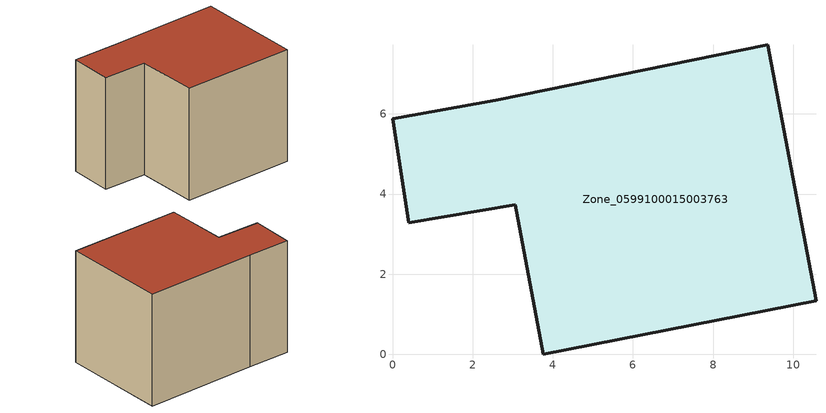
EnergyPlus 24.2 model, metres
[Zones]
Zone_0599100015003763
 floor ground (C_G): 0,5.88 2.57,6.35 9.36,7.73 10.57,1.33 3.76,0 3.06,3.73 0.41,3.29 z1.01
 wall outside (C_F): 2.57,6.35 0,5.88 0.41,3.29 3.06,3.73 3.76,0 10.57,1.33 9.36,7.73 2.57,6.35 z1.01:7.86
 roof outside (C_R): 10.57,1.33 9.36,7.73 2.57,6.35 0,5.88 0.41,3.29 3.06,3.73 3.76,0 z7.86
[BUILDING]
Pand.0599100015003763: North Axis=0; Terrain=City; Loads Convergence Tolerance Value=0.04; Temperature Convergence Tolerance Value=0.4; Solar Distribution=FullExterior; Maximum Number of Warmup Days=25; Minimum Number of Warmup Days=1
[Site:Location]
Rotterdam.The.Hague.AP_ZH_NLD Design_Conditions: Latitude=51.96; Longitude=4.45; Time Zone=1; Elevation=-4.5
[SITE:GROUNDTEMPERATURE:BUILDINGSURFACE]
18, 18, 18, 18, 18, 18, 18, 18, 18, 18, 18, 18
[MATERIAL] Thermal Absorptance=0.9; Solar Absorptance=0.7; Visible Absorptance=0.7
Name | Roughness | Thickness | Conductivity | Density | Specific Heat
G.TI.1946-1964 | MediumSmooth | 0.15 | 1 | 540 | 1210
F.TI.1946-1964 | Rough | 0.3 | 0.857143 | 1920 | 840
R.TI.1946-1964 | MediumRough | 0.2 | 0.277778 | 1500 | 1000
[CONSTRUCTION]
C_G: G.TI.1946-1964
C_F: F.TI.1946-1964
C_R: R.TI.1946-1964
[ZONE]
Zone_0599100015003763: Type=1; Multiplier=1; Ceiling Height=Autocalculate; Volume=Autocalculate; Floor Area=autocalculate; Part of Total Floor Area=Yes
[ZONEINFILTRATION:DESIGNFLOWRATE]
Infil_Zone_0599100015003763: Zone or ZoneList or Space or SpaceList=Zone_0599100015003763; Schedule=AlwaysOn; Design Flow Rate Calculation Method=Flow/Area; Flow Rate per Floor Area=0.003; Constant Term Coefficient=1; Temperature Term Coefficient=0; Velocity Term Coefficient=0; Velocity Squared Term Coefficient=0
[HVACTEMPLATE:ZONE:IDEALLOADSAIRSYSTEM]
Zone_0599100015003763: Maximum Heating Supply Air Temperature=50; Minimum Cooling Supply Air Temperature=13; Maximum Heating Supply Air Humidity Ratio=0.0156; Minimum Cooling Supply Air Humidity Ratio=0.0077; Heating Limit=NoLimit; Cooling Limit=NoLimit; Dehumidification Control Type=ConstantSensibleHeatRatio; Cooling Sensible Heat Ratio=0.7; Dehumidification Setpoint=60; Humidification Control Type=None; Humidification Setpoint=30; Outdoor Air Method=None; Outdoor Air Flow Rate per Person=0.00944; Outdoor Air Flow Rate per Zone Floor Area=0; Outdoor Air Flow Rate per Zone=0; Demand Controlled Ventilation Type=None; Outdoor Air Economizer Type=NoEconomizer; Heat Recovery Type=None; Sensible Heat Recovery Effectiveness=0.7; Latent Heat Recovery Effectiveness=0.65
[ZONECONTROL:THERMOSTAT]
ThermostatControl_Zone_0599100015003763: Zone or ZoneList=Zone_0599100015003763; Control Type Schedule=DualSetpointControlType; Control 1=Thermostat_Zone_0599100015003763; Temperature Difference Between Cutout And Setpoint=0
[THERMOSTATSETPOINT:DUALSETPOINT]
Thermostat_Zone_0599100015003763: Heating Setpoint Temperature Schedule=HeatingSetpoint_Zone_0599100015003763; Cooling Setpoint Temperature Schedule=CoolingSetpoint_Zone_0599100015003763
[SCHEDULE:COMPACT]
HeatingSetpoint_Zone_0599100015003763: Through: 12/31, For: AllDays, Until: 24:00, 21
CoolingSetpoint_Zone_0599100015003763: Through: 12/31, For: AllDays, Until: 24:00, 24
DualSetpointControlType: Through: 12/31, For: AllDays, Until: 24:00, 4
AlwaysOn: Through: 12/31, For: AllDays, Until: 24:00, 1
